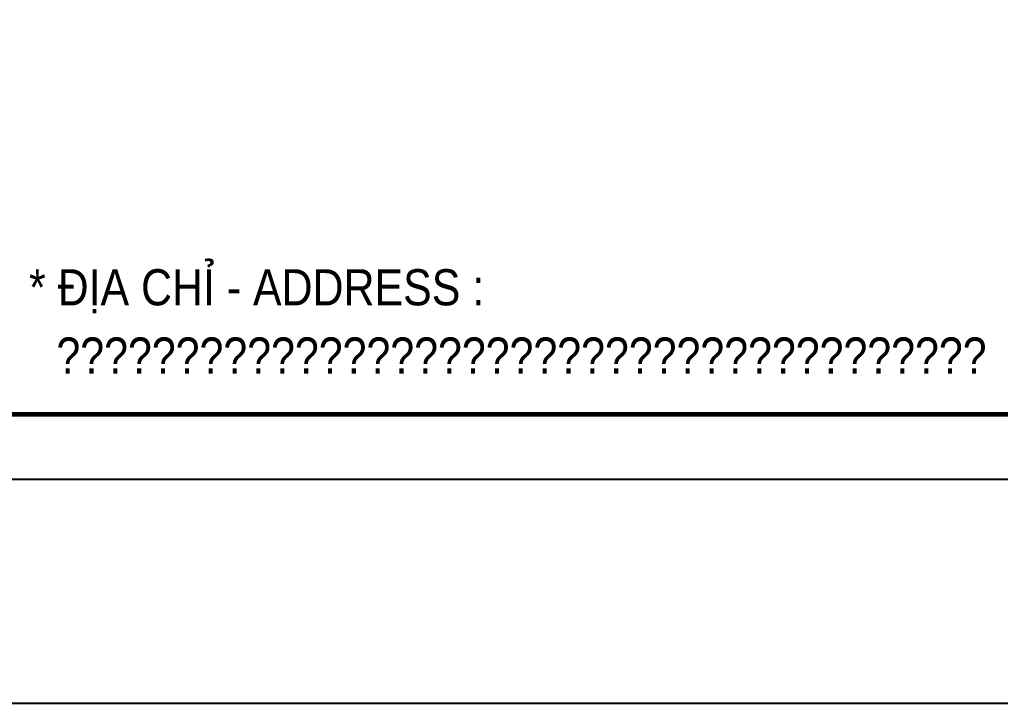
# Model space of a CAD drawing. Header units: millimetres. Extents: x 44 to 16922, y -171 to 5129.
# Drawn here: x 5484.1 to 5552, y 1810.7 to 1858.1 of the extents above; entities that cross this region are included whole.
import ezdxf

# ---------------------------------------------------------------- set-up
doc = ezdxf.new("R2010")
doc.units = ezdxf.units.MM
doc.layers.add('CDC-KHUNGTEN', color=7, linetype='Continuous')
doc.styles.add('KT CDC', font='arial.ttf', dxfattribs={"width": 0.85, "height": 200})

msp = doc.modelspace()

# ---------------------------------------------------------------- linework, layer by layer
at = {"layer": 'CDC-KHUNGTEN', "color": 8}
msp.add_lwpolyline([(5116.246, 1826.24), (5116.246, 2636.24), (6243.746, 2636.24), (6243.746, 1826.24)], close=True, dxfattribs=at)
at = {"layer": 'CDC-KHUNGTEN', "color": 255, "lineweight": 60}
msp.add_lwpolyline([(6239.246, 1907.74), (6239.246, 1830.74), (6128.746, 1830.74), (5120.746, 1830.74), (5120.746, 1907.74)], dxfattribs=at)
at = {"layer": 'Defpoints', "color": 1, "ltscale": 0.2}
msp.add_lwpolyline([(5071.246, 1810.74), (5071.246, 2651.74), (6259.246, 2651.74), (6259.246, 1810.74), (5071.246, 1810.74)], close=True, dxfattribs=at)

# ---------------------------------------------------------------- texts
at = {"layer": 'CDC-KHUNGTEN', "style": 'KT CDC', "width": 0.85}
for s, p in [('* ĐỊA CHỈ - ADDRESS :', (5484.723, 1838.286)), ('???????????????????????????????????????', (5486.618, 1833.565))]:
    msp.add_text(s, height=2.5, dxfattribs=at).set_placement(p)

doc.saveas('drawing.dxf')
